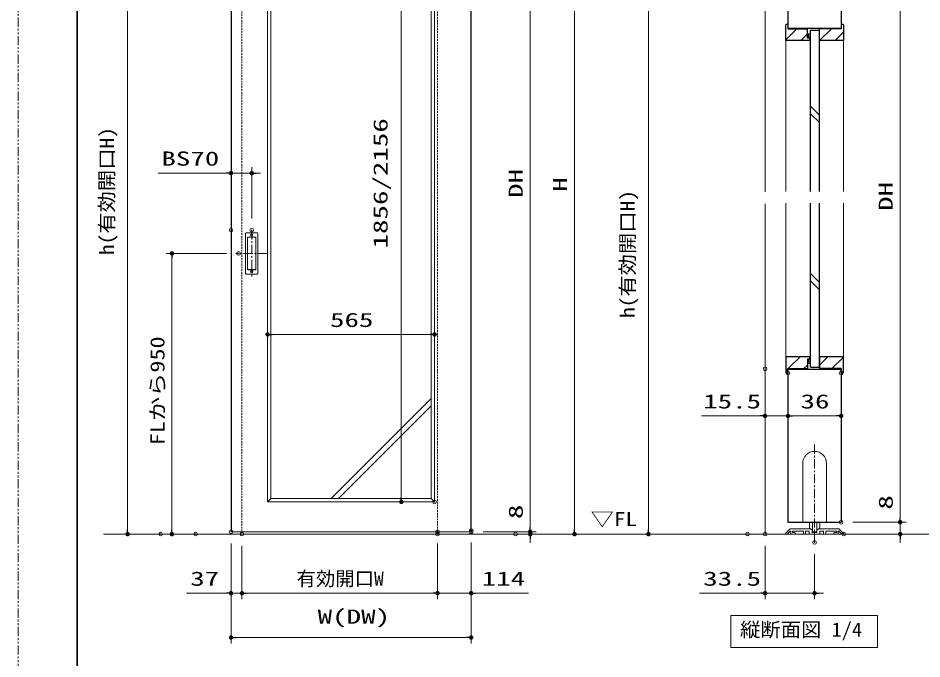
# Model space of a CAD drawing. Units: millimetres, scale not verified. Extents: x -1306 to 1306, y -607 to 607.
# Drawn here: x -1293 to -681, y -84 to 349 of the extents above; entities that cross this region are included whole.
import ezdxf
from ezdxf.enums import TextEntityAlignment as Align

# ---------------------------------------------------------------- set-up
doc = ezdxf.new("R2010")
doc.units = ezdxf.units.MM
doc.header["$LTSCALE"] = 5
doc.header["$PDMODE"] = 32
doc.header["$PDSIZE"] = 2.5
for name, pattern in [('USER1', [2.5, 1.25, -0.25, 0.25, -0.25, 0.25, -0.25]), ('USER2', [0.375, 0.25, -0.125]), ('USER3', [2, 1.25, -0.25, 0.25, -0.25])]:
    doc.linetypes.add(name, pattern=pattern)
for name, color, linetype, lineweight in [('0-1_線(黄)', 2, 'Continuous', 15), ('0-3_陰線', 1, 'USER1', 9), ('0-B_点線(水)', 4, 'USER2', 9), ('0-C_中心線', 3, 'USER3', 9), ('0-D_線(白)', 7, 'Continuous', 30), ('1-0_線(水)', 4, 'Continuous', 9), ('1-1_寸法線', 3, 'Continuous', 13), ('1-2_ハッチング', 6, 'Continuous', 9), ('1-4_DEFPOINTS', 7, 'Continuous', 5), ('1-5_0', 3, 'Continuous', 25), ('1-8_図面枠', 7, 'Continuous', 35)]:
    doc.layers.add(name, color=color, linetype=linetype, lineweight=lineweight)
doc.styles.add('ＭＳ ゴシック', font='')
doc.styles.get('ＭＳ ゴシック').set_extended_font_data('MS Gothic')

# ---------------------------------------------------------------- blocks, each defined once
blk = doc.blocks.new('_DOT')
at = {"layer": '1-5_0'}
blk.add_line((-2.5, 0), (-5, 0), dxfattribs=at)
for points in [[(0, 0), (-2.5, 0), (-2.48, 0.313)], [(0, 0), (-2.48, -0.313), (-2.5, 0)], [(0, 0), (-2.48, 0.313), (-2.421, 0.622)], [(0, 0), (-2.421, -0.622), (-2.48, -0.313)], [(0, 0), (-2.421, 0.622), (-2.324, 0.92)], [(0, 0), (-2.324, -0.92), (-2.421, -0.622)], [(0, 0), (-2.324, 0.92), (-2.191, 1.204)], [(0, 0), (-2.191, -1.204), (-2.324, -0.92)], [(0, 0), (-2.191, 1.204), (-2.023, 1.469)], [(0, 0), (-2.023, -1.469), (-2.191, -1.204)], [(0, 0), (-2.023, 1.469), (-1.822, 1.711)], [(0, 0), (-1.822, -1.711), (-2.023, -1.469)], [(0, 0), (-1.822, 1.711), (-1.594, 1.926)], [(0, 0), (-1.594, -1.926), (-1.822, -1.711)], [(0, 0), (-1.594, 1.926), (-1.34, 2.111)], [(0, 0), (-1.34, -2.111), (-1.594, -1.926)], [(0, 0), (-1.34, 2.111), (-1.064, 2.262)], [(0, 0), (-1.064, -2.262), (-1.34, -2.111)], [(0, 0), (-1.064, 2.262), (-0.773, 2.378)], [(0, 0), (-0.773, -2.378), (-1.064, -2.262)], [(0, 0), (-0.773, 2.378), (-0.468, 2.456)], [(0, 0), (-0.468, -2.456), (-0.773, -2.378)], [(0, 0), (-0.468, 2.456), (-0.157, 2.495)], [(0, 0), (-0.157, -2.495), (-0.468, -2.456)], [(0, 0), (-0.157, 2.495), (0.157, 2.495)], [(0, 0), (0.157, -2.495), (-0.157, -2.495)], [(0, 0), (0.157, 2.495), (0.468, 2.456)], [(0, 0), (0.468, 2.456), (0.773, 2.378)], [(0, 0), (0.773, 2.378), (1.064, 2.262)], [(0, 0), (1.064, 2.262), (1.34, 2.111)], [(0, 0), (1.34, 2.111), (1.594, 1.926)], [(0, 0), (1.594, 1.926), (1.822, 1.711)], [(0, 0), (1.822, 1.711), (2.023, 1.469)], [(0, 0), (2.023, 1.469), (2.191, 1.204)], [(0, 0), (2.191, 1.204), (2.324, 0.92)], [(0, 0), (2.324, 0.92), (2.421, 0.622)], [(0, 0), (2.421, 0.622), (2.48, 0.313)], [(0, 0), (2.48, 0.313), (2.5, 0)], [(0, 0), (0.468, -2.456), (0.157, -2.495)], [(0, 0), (0.773, -2.378), (0.468, -2.456)], [(0, 0), (1.064, -2.262), (0.773, -2.378)], [(0, 0), (1.34, -2.111), (1.064, -2.262)], [(0, 0), (1.594, -1.926), (1.34, -2.111)], [(0, 0), (1.822, -1.711), (1.594, -1.926)], [(0, 0), (2.023, -1.469), (1.822, -1.711)], [(0, 0), (2.191, -1.204), (2.023, -1.469)], [(0, 0), (2.324, -0.92), (2.191, -1.204)], [(0, 0), (2.421, -0.622), (2.324, -0.92)], [(0, 0), (2.48, -0.313), (2.421, -0.622)], [(0, 0), (2.5, 0), (2.48, -0.313)]]:
    blk.add_solid(points, dxfattribs=at)

msp = doc.modelspace()

# ---------------------------------------------------------------- linework, layer by layer
at = {"layer": '0-1_線(黄)'}
msp.add_line((-1235.181, 0.092), (-539.702, 0.092), dxfattribs=at)
msp.add_lwpolyline([(-810.369, -54.908), (-711.033, -54.908), (-711.033, -76.743), (-810.369, -76.743)], close=True, dxfattribs=at)
at = {"layer": '0-3_陰線', "color": 4}
msp.add_line((-1292.964, -594), (-1292.964, 594), dxfattribs=at)
at = {"layer": '0-B_点線(水)'}
msp.add_line((-1008.987, 0.092), (-1008.987, 458.792), dxfattribs=at)
at = {"layer": '0-B_点線(水)', "color": 6}
for p, q in [((-758.501, 338.462), (-756.401, 338.462)), ((-758.501, 337.837), (-756.401, 337.837)), ((-758.501, 337.212), (-756.401, 337.212)), ((-758.501, 336.587), (-756.401, 336.587)), ((-758.501, 335.962), (-756.401, 335.962)), ((-758.501, 118.226), (-756.401, 118.226)), ((-758.501, 117.601), (-756.401, 117.601)), ((-758.501, 116.976), (-756.401, 116.976)), ((-758.501, 116.351), (-756.401, 116.351)), ((-758.501, 115.726), (-756.401, 115.726))]:
    msp.add_line(p, q, dxfattribs=at)
at = {"layer": '0-B_点線(水)'}
msp.add_lwpolyline([(-1141.387, 0.092), (-1141.387, 458.792), (-1008.987, 458.792)], dxfattribs=at)
at = {"layer": '0-C_中心線'}
for p, q in [((-1134.787, 205.803), (-1134.787, 174.381)), ((-1124.074, 190.092), (-1145.501, 190.092)), ((-753.701, -5.54), (-753.701, 61.957))]:
    msp.add_line(p, q, dxfattribs=at)
at = {"layer": '0-D_線(白)'}
for p, q in [((-1148.787, 474.092), (-1148.787, 1.692)), ((-986.187, 1.692), (-986.187, 474.092)), ((-771.701, 450.092), (-771.701, 342.483)), ((-773.201, 344.733), (-772.701, 345.233)), ((-772.701, 345.233), (-771.701, 345.233)), ((-771.701, 345.233), (-771.651, 345.233)), ((-735.701, 345.233), (-734.701, 345.233)), ((-735.701, 345.233), (-735.701, 342.233)), ((-734.201, 344.733), (-734.701, 345.233)), ((-771.701, 342.483), (-735.701, 342.483)), ((-756.401, 232.015), (-756.401, 341.233)), ((-756.401, 341.233), (-750.401, 341.233)), ((-750.401, 232.015), (-750.401, 341.233)), ((-756.401, 113.092), (-756.401, 224.015)), ((-771.701, 112.092), (-771.701, 8.092)), ((-771.701, 111.842), (-735.701, 111.842)), ((-735.701, 112.092), (-735.701, 8.092)), ((-773.201, 109.592), (-772.701, 109.092)), ((-772.701, 109.092), (-771.701, 109.092)), ((-735.701, 109.092), (-734.701, 109.092)), ((-734.201, 109.592), (-734.701, 109.092)), ((-771.701, 8.092), (-735.701, 8.092))]:
    msp.add_line(p, q, dxfattribs=at)
for points in [[(-771.701, 450.092), (-735.701, 450.092), (-735.701, 342.483)], [(-757.001, 335.733), (-757.001, 334.233), (-773.201, 334.233), (-773.201, 344.733)], [(-771.701, 345.233), (-771.701, 342.233), (-758.501, 342.233)], [(-735.701, 345.233), (-735.701, 342.233), (-750.401, 342.233)], [(-734.201, 344.733), (-734.201, 334.233), (-750.401, 334.233), (-750.401, 342.233)], [(-757.001, 335.733), (-758.501, 335.733), (-758.501, 342.233)], [(-757.001, 335.733), (-758.501, 335.733), (-758.501, 338.733)], [(-756.401, 113.092), (-750.401, 113.092), (-750.401, 224.015)], [(-757.001, 118.592), (-757.001, 120.092), (-773.201, 120.092), (-773.201, 109.592)], [(-757.001, 118.592), (-758.501, 118.592), (-758.501, 112.092)], [(-757.001, 118.592), (-758.501, 118.592), (-758.501, 115.592)], [(-734.201, 109.592), (-734.201, 120.092), (-750.401, 120.092), (-750.401, 112.092)], [(-771.701, 109.092), (-771.701, 112.092), (-758.501, 112.092)], [(-735.701, 109.092), (-735.701, 112.092), (-750.401, 112.092)]]:
    msp.add_lwpolyline(points, dxfattribs=at)
at = {"layer": '1-0_線(水)'}
for p, q in [((-787.201, 373.592), (-787.201, 231.777)), ((-758.501, 338.733), (-756.401, 338.733)), ((-757.001, 335.733), (-756.401, 335.733)), ((-734.201, 334.233), (-734.201, 232.015)), ((-750.401, 283.695), (-756.401, 289.695)), ((-750.401, 278.695), (-756.401, 284.695)), ((-787.201, 223.777), (-787.201, 0.092)), ((-773.201, 120.092), (-773.201, 224.015)), ((-734.201, 120.092), (-734.201, 224.015)), ((-750.401, 170.508), (-756.401, 176.508)), ((-750.401, 165.508), (-756.401, 171.508)), ((-757.001, 118.592), (-756.401, 118.592)), ((-758.501, 115.592), (-756.401, 115.592)), ((-1013.187, 91.893), (-1080.988, 24.092)), ((-1013.187, 86.893), (-1076.033, 24.092)), ((-761.701, 48.092), (-761.701, 8.092)), ((-745.701, 48.092), (-745.701, 8.092)), ((-757.201, 5.048), (-757.201, 8.092)), ((-755.201, 2.092), (-755.201, 8.092)), ((-752.201, 2.092), (-752.201, 8.092)), ((-750.201, 5.048), (-750.201, 8.092)), ((-1148.787, 1.692), (-986.187, 1.692)), ((-770.23, 3.562), (-773.53, 0.262)), ((-773.459, 0.092), (-771.801, 0.092)), ((-770.23, 3.562), (-770.159, 3.592)), ((-761.201, 0.092), (-759.901, 0.092)), ((-759.801, 0.192), (-759.801, 1.992)), ((-759.701, 2.092), (-757.401, 2.092)), ((-757.3, 0.192), (-757.3, 1.998)), ((-755.351, 2.92), (-756.49, 3.578)), ((-755.351, 2.92), (-755.301, 2.834)), ((-755.301, 1.192), (-755.301, 2.834)), ((-752.201, 1.092), (-755.201, 1.092)), ((-752.701, 1.592), (-754.701, 1.592)), ((-752.101, 2.834), (-752.051, 2.92)), ((-752.101, 2.834), (-752.101, 1.192)), ((-750.911, 3.578), (-752.051, 2.92)), ((-750.911, 3.578), (-750.861, 3.592)), ((-743.927, 3.59), (-750.861, 3.592)), ((-750.101, 0.192), (-750.101, 1.998)), ((-750.001, 2.092), (-747.701, 2.092)), ((-747.601, 1.992), (-747.601, 0.192)), ((-747.501, 0.092), (-746.201, 0.092)), ((-737.242, 3.592), (-737.171, 3.562)), ((-733.871, 0.262), (-737.171, 3.562)), ((-735.601, 0.092), (-733.942, 0.092))]:
    msp.add_line(p, q, dxfattribs=at)
for points in [[(-773.201, 334.233), (-773.201, 232.015), (-773.151, 232.015)], [(-771.701, 0.192), (-771.701, 0.592), (-770.201, 2.092), (-769.701, 2.092), (-769.701, 0.092), (-767.201, 0.092)], [(-763.451, 3.592), (-763.701, 3.342), (-763.951, 3.592), (-770.159, 3.592)], [(-767.201, 1.092), (-768.701, 1.092), (-768.701, 2.092), (-761.301, 2.092), (-761.301, 0.192)], [(-763.451, 3.592), (-756.54, 3.592), (-756.49, 3.578)], [(-746.101, 0.192), (-746.101, 2.092), (-738.701, 2.092), (-738.701, 1.092), (-740.201, 1.092)], [(-737.242, 3.592), (-743.451, 3.592), (-743.701, 3.342), (-743.951, 3.592)], [(-740.201, 0.092), (-737.701, 0.092), (-737.701, 2.092), (-737.201, 2.092), (-735.701, 0.592), (-735.701, 0.192)]]:
    msp.add_lwpolyline(points, dxfattribs=at)
for centre, radius, start, end in [((-753.701, 48.092), 8, 0, 180), ((-773.459, 0.192), 0.1, 135, 270), ((-771.801, 0.192), 0.1, 270, 0), ((-767.201, 0.592), 0.5, 270, 90), ((-761.201, 0.192), 0.1, 180, 270), ((-759.901, 0.192), 0.1, 270, 0), ((-759.701, 1.992), 0.1, 90, 180), ((-757.401, 1.992), 0.1, 0, 90), ((-757.2, 0.192), 0.1, 180, 270), ((-755.201, 5.048), 2, 180, 270), ((-755.201, 1.192), 0.1, 180, 269.99274), ((-754.701, 2.092), 0.5, 180, 270), ((-752.701, 2.092), 0.5, 270, 0), ((-752.201, 5.048), 2, 270, 0), ((-752.201, 1.192), 0.1, 269.99274, 0), ((-750.201, 0.192), 0.1, 270, 0.00736), ((-750.001, 1.992), 0.1, 90, 180.00736), ((-747.701, 1.992), 0.1, 0, 90), ((-747.501, 0.192), 0.1, 180, 270), ((-746.201, 0.192), 0.1, 270, 0), ((-740.201, 0.592), 0.5, 90.00072, 270.00072), ((-735.601, 0.192), 0.1, 180, 270), ((-733.942, 0.192), 0.1, 270, 45)]:
    msp.add_arc(centre, radius, start, end, dxfattribs=at)
at = {"layer": '1-1_寸法線'}
for p, q in [((-946.187, 471.092), (-946.187, 4.692)), ((-916.187, 471.092), (-916.187, 3.092)), ((-1218.787, 455.792), (-1218.787, 3.092)), ((-1033.484, 24.892), (-1033.484, 450.092)), ((-695.701, 447.092), (-695.701, 11.092)), ((-1123.987, 445.092), (-1123.987, 131.259)), ((-1010.987, 445.092), (-1010.987, 131.259)), ((-866.201, 370.592), (-866.201, 3.092)), ((-1148.787, 213.803), (-1148.787, 248.467)), ((-1134.787, 213.803), (-1134.787, 248.467)), ((-1151.787, 244.467), (-1198.025, 244.467)), ((-1134.787, 244.467), (-1148.787, 244.467)), ((-1131.787, 244.467), (-1128.787, 244.467)), ((-1138.887, 176.492), (-1138.887, 203.692)), ((-1138.487, 204.092), (-1131.087, 204.092)), ((-1130.687, 203.692), (-1130.687, 176.492)), ((-1137.687, 179.492), (-1137.687, 200.692)), ((-1137.587, 179.592), (-1137.587, 200.592)), ((-1137.287, 201.092), (-1132.287, 201.092)), ((-1137.187, 200.992), (-1132.387, 200.992)), ((-1131.987, 200.592), (-1131.987, 179.592)), ((-1131.887, 200.692), (-1131.887, 179.492)), ((-1151.649, 190.092), (-1192.787, 190.092)), ((-1188.787, 187.092), (-1188.787, 3.092)), ((-1132.287, 179.092), (-1137.287, 179.092)), ((-1132.387, 179.192), (-1137.187, 179.192)), ((-1131.087, 176.092), (-1138.487, 176.092)), ((-1120.987, 135.259), (-1013.987, 135.259)), ((-787.201, 103.934), (-787.201, 76.092)), ((-771.701, 101.092), (-771.701, 76.092)), ((-771.701, 101.092), (-771.701, 76.092)), ((-735.701, 101.092), (-735.701, 76.092)), ((-790.201, 80.092), (-830.248, 80.092)), ((-771.701, 80.092), (-787.201, 80.092)), ((-768.701, 80.092), (-765.701, 80.092)), ((-768.701, 80.092), (-738.701, 80.092)), ((-695.701, 11.092), (-695.701, 28.758)), ((-1018.987, 21.892), (-1037.484, 21.892)), ((-1013.187, 24.092), (-1010.987, 21.892)), ((-946.187, 4.692), (-946.187, 22.358)), ((-727.701, 8.092), (-691.701, 8.092)), ((-727.701, 8.092), (-691.701, 8.092)), ((-695.701, 0.092), (-695.701, 8.092)), ((-1180.741, 0.092), (-1222.787, 0.092)), ((-1188.425, 0.092), (-1184.787, 0.092)), ((-1000.987, 0.092), (-942.187, 0.092)), ((-978.187, 1.692), (-942.187, 1.692)), ((-978.187, 1.692), (-942.187, 1.692)), ((-948.187, 0.092), (-912.187, 0.092)), ((-946.187, 0.092), (-946.187, 1.692)), ((-807.132, 0.092), (-870.201, 0.092)), ((-725.942, 0.092), (-691.701, 0.092)), ((-986.187, -5.508), (-986.187, -73.908)), ((-946.187, -2.908), (-946.187, -5.908)), ((-695.701, -2.908), (-695.701, -5.908)), ((-1148.787, -6.308), (-1148.787, -73.908)), ((-1148.787, -6.308), (-1148.787, -43.908)), ((-1141.387, -7.908), (-1141.387, -43.908)), ((-1141.387, -7.908), (-1141.387, -43.908)), ((-1008.987, -6.308), (-1008.987, -43.908)), ((-1008.987, -6.308), (-1008.987, -43.908)), ((-986.187, -6.308), (-986.187, -43.908)), ((-787.201, -7.908), (-787.201, -43.908)), ((-753.701, -13.54), (-753.701, -43.908)), ((-1151.787, -39.908), (-1178.978, -39.908)), ((-1141.387, -39.908), (-1148.787, -39.908)), ((-1138.387, -39.908), (-1011.987, -39.908)), ((-1138.387, -39.908), (-1135.387, -39.908)), ((-1011.987, -39.908), (-1014.987, -39.908)), ((-1008.987, -39.908), (-986.187, -39.908)), ((-983.187, -39.908), (-947.425, -39.908)), ((-790.201, -39.908), (-831.677, -39.908)), ((-753.701, -39.908), (-787.201, -39.908)), ((-750.701, -39.908), (-747.701, -39.908)), ((-1145.787, -69.908), (-989.187, -69.908))]:
    msp.add_line(p, q, dxfattribs=at)
for points in [[(-1123.987, 453.092), (-1123.987, 21.892), (-1010.987, 21.892), (-1010.987, 453.092)], [(-1121.787, 450.892), (-1013.187, 450.892), (-1013.187, 24.092), (-1121.787, 24.092)]]:
    msp.add_lwpolyline(points, close=True, dxfattribs=at)
msp.add_lwpolyline([(-1121.787, 24.092), (-1123.987, 21.892), (-1123.937, 21.892)], dxfattribs=at)
for centre in [(-1134.787, 202.492), (-1134.787, 177.692)]:
    msp.add_circle(centre, 0.8, dxfattribs=at)
for centre, start, end in [((-1138.487, 203.692), 90, 180), ((-1131.087, 203.692), 0, 90), ((-1137.287, 200.692), 90, 180), ((-1137.187, 200.592), 90, 180), ((-1132.387, 200.592), 0, 90), ((-1132.287, 200.692), 0, 90), ((-1137.287, 179.492), 180, 270), ((-1137.187, 179.592), 180, 270), ((-1132.387, 179.592), 270, 0), ((-1132.287, 179.492), 270, 0), ((-1138.487, 176.492), 180, 270), ((-1131.087, 176.492), 270, 0)]:
    msp.add_arc(centre, 0.4, start, end, dxfattribs=at)
at = {"layer": '1-2_ハッチング'}
for p, q in [((-773.201, 334.662), (-765.63, 342.233)), ((-763.023, 334.233), (-758.501, 338.756)), ((-750.344, 334.233), (-742.344, 342.233)), ((-739.737, 334.233), (-734.201, 339.77)), ((-771.519, 112.092), (-763.519, 120.092)), ((-750.401, 114.357), (-744.666, 120.092)), ((-742.059, 112.092), (-734.201, 119.95)), ((-773.201, 110.41), (-771.701, 111.91)), ((-760.912, 112.092), (-758.501, 114.503))]:
    msp.add_line(p, q, dxfattribs=at)
at = {"layer": '1-4_DEFPOINTS'}
for p in [(-1134.787, 244.467), (-1148.787, 205.803), (-1134.787, 205.803), (-1143.649, 190.092), (-1010.987, 135.259), (-787.201, 111.934), (-771.701, 109.092), (-735.701, 109.092), (-771.701, 80.092), (-735.701, 80.092), (-1010.987, 21.892), (-735.701, 8.092), (-695.701, 8.092), (-1218.787, 0.092), (-1196.425, 0.092), (-1188.787, 0.092), (-1172.741, 0.092), (-1148.787, 1.692), (-1141.387, 0.092), (-1008.987, 1.692), (-1008.987, 0.092), (-986.187, 2.492), (-986.187, 1.692), (-986.187, 1.692), (-956.187, 0.092), (-946.187, 1.692), (-946.187, 0.092), (-916.187, 0.092), (-866.201, 0.092), (-799.132, 0.092), (-787.201, 0.092), (-733.942, 0.092), (-695.701, 0.092), (-753.701, -5.54), (-1148.787, -39.908), (-1008.987, -39.908), (-753.701, -39.908), (-986.187, -69.908)]:
    msp.add_point(p, dxfattribs=at)
at = {"layer": '1-8_図面枠'}
msp.add_lwpolyline([(-1252.964, -554), (347.036, -554), (347.036, 554), (-1252.964, 554)], close=True, dxfattribs=at)

# ---------------------------------------------------------------- block references
at = {"layer": '1-1_寸法線', "xscale": 0.6, "yscale": 0.6}
for p in [(-1148.787, 244.467), (-1010.987, 135.259), (-787.201, 80.092), (-735.701, 80.092), (-1148.787, -39.908), (-1008.987, -39.908), (-1008.987, -39.908), (-787.201, -39.908), (-986.187, -69.908)]:
    msp.add_blockref('_DOT', p, dxfattribs=at)
for p, rotation in [((-1134.787, 244.467), 180), ((-1188.787, 190.092), 90), ((-1123.987, 135.259), 180), ((-771.701, 80.092), 180), ((-771.701, 80.092), 180), ((-1033.484, 21.892), 270), ((-695.701, 8.092), 270), ((-695.701, 8.092), 270), ((-1218.787, 0.092), 270), ((-1188.787, 0.092), 270), ((-946.187, 1.692), 270), ((-946.187, 1.692), 270), ((-946.187, 0.092), 90), ((-916.187, 0.092), 270), ((-866.201, 0.092), 270), ((-695.701, 0.092), 90), ((-1141.387, -39.908), 180), ((-1141.387, -39.908), 180), ((-986.187, -39.908), 180), ((-753.701, -39.908), 180), ((-1148.787, -69.908), 180)]:
    msp.add_blockref('_DOT', p, dxfattribs=dict(at, rotation=rotation))

# ---------------------------------------------------------------- texts
at = {"layer": '0-1_線(黄)', "style": 'ＭＳ ゴシック'}
for s, height, width, p in [('▽FL', 9.604, 1.2, (-905.308, 2.592)), ('縦断面図 1/4', 9.621, 1.05, (-804.15, -72.287))]:
    msp.add_text(s, height=height, dxfattribs=dict(at, width=width)).set_placement(p, align=Align.BOTTOM_LEFT)
at = {"layer": '1-1_寸法線', "style": 'ＭＳ ゴシック'}
for s, height, width, p in [('1856/2156', 9.604, 1.5, (-1039.92, 193.444)), ('h(有効開口H)', 9.621, 1.1, (-1225.223, 189.013)), ('DH', 9.604, 1.5, (-948.337, 227.653)), ('H', 9.604, 1.5, (-918.337, 231.853)), ('DH', 9.604, 1.5, (-697.85, 218.853)), ('h(有効開口H)', 9.621, 1.1, (-872.636, 146.413)), ('FLから950', 9.621, 1.25, (-1190.937, 60.234)), ('8', 9.604, 1.5, (-697.85, 16.663)), ('8', 9.604, 1.5, (-948.337, 10.263))]:
    msp.add_text(s, height=height, rotation=90, dxfattribs=dict(at, width=width)).set_placement(p, align=Align.BOTTOM_LEFT)
at = {"layer": '1-1_寸法線', "style": 'ＭＳ ゴシック', "width": 1.5}
for s, p in [('BS70', (-1195.93, 246.616)), ('565', (-1081.773, 137.408)), ('15.5', (-829.105, 82.241)), ('36', (-763.224, 82.241)), ('37', (-1176.406, -37.759)), ('114', (-979.045, -37.759)), ('33.5', (-829.105, -37.759)), ('W(DW)', (-1090.106, -63.473))]:
    msp.add_text(s, height=9.604, dxfattribs=at).set_placement(p, align=Align.BOTTOM_LEFT)
at = {"layer": '1-1_寸法線', "style": 'ＭＳ ゴシック'}
msp.add_text('有効開口W', height=9.621, dxfattribs=at).set_placement((-1104.425, -37.759), align=Align.BOTTOM_LEFT)

doc.saveas('drawing.dxf')
